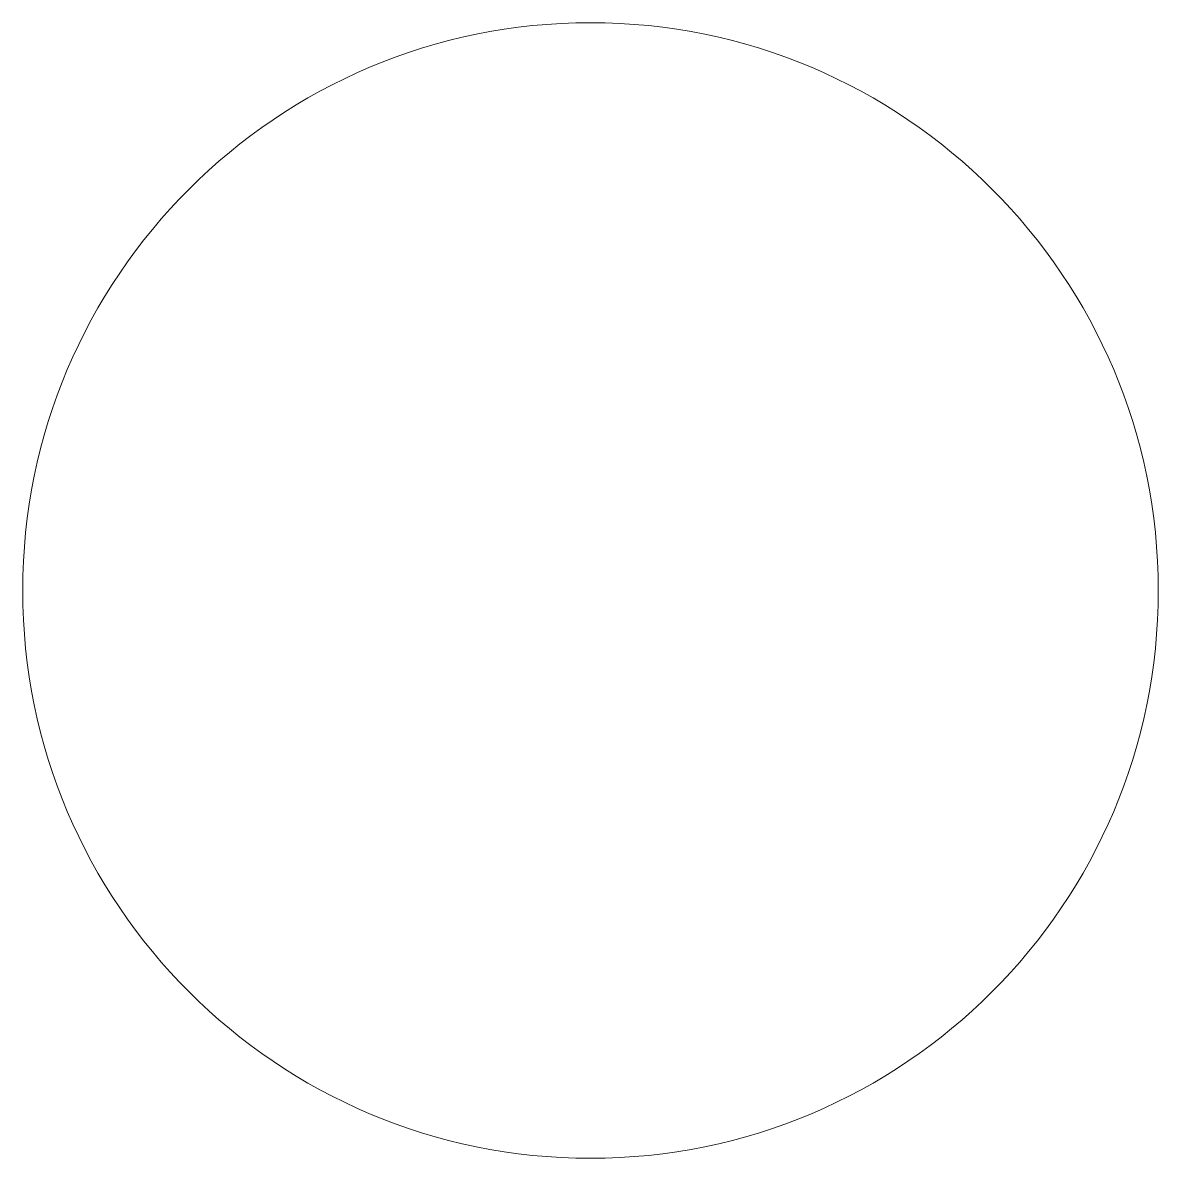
# Model space of a CAD drawing. Header units: inches. Extents: x -5 to 5, y -5 to 5.
import ezdxf

# ---------------------------------------------------------------- set-up
doc = ezdxf.new("R2010")
doc.units = ezdxf.units.IN
doc.header["$MEASUREMENT"] = 0
doc.layers.get('0').update_dxf_attribs({"lineweight": 0})

msp = doc.modelspace()

# ---------------------------------------------------------------- linework, layer by layer
at = {"lineweight": 0}
msp.add_circle((0, 0), 5, dxfattribs=at)

doc.saveas('drawing.dxf')
